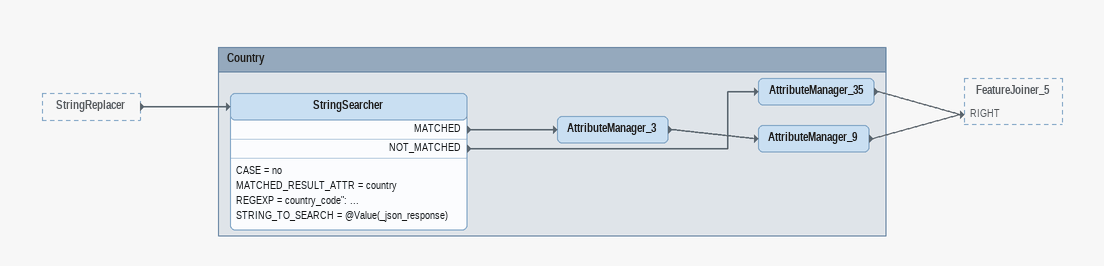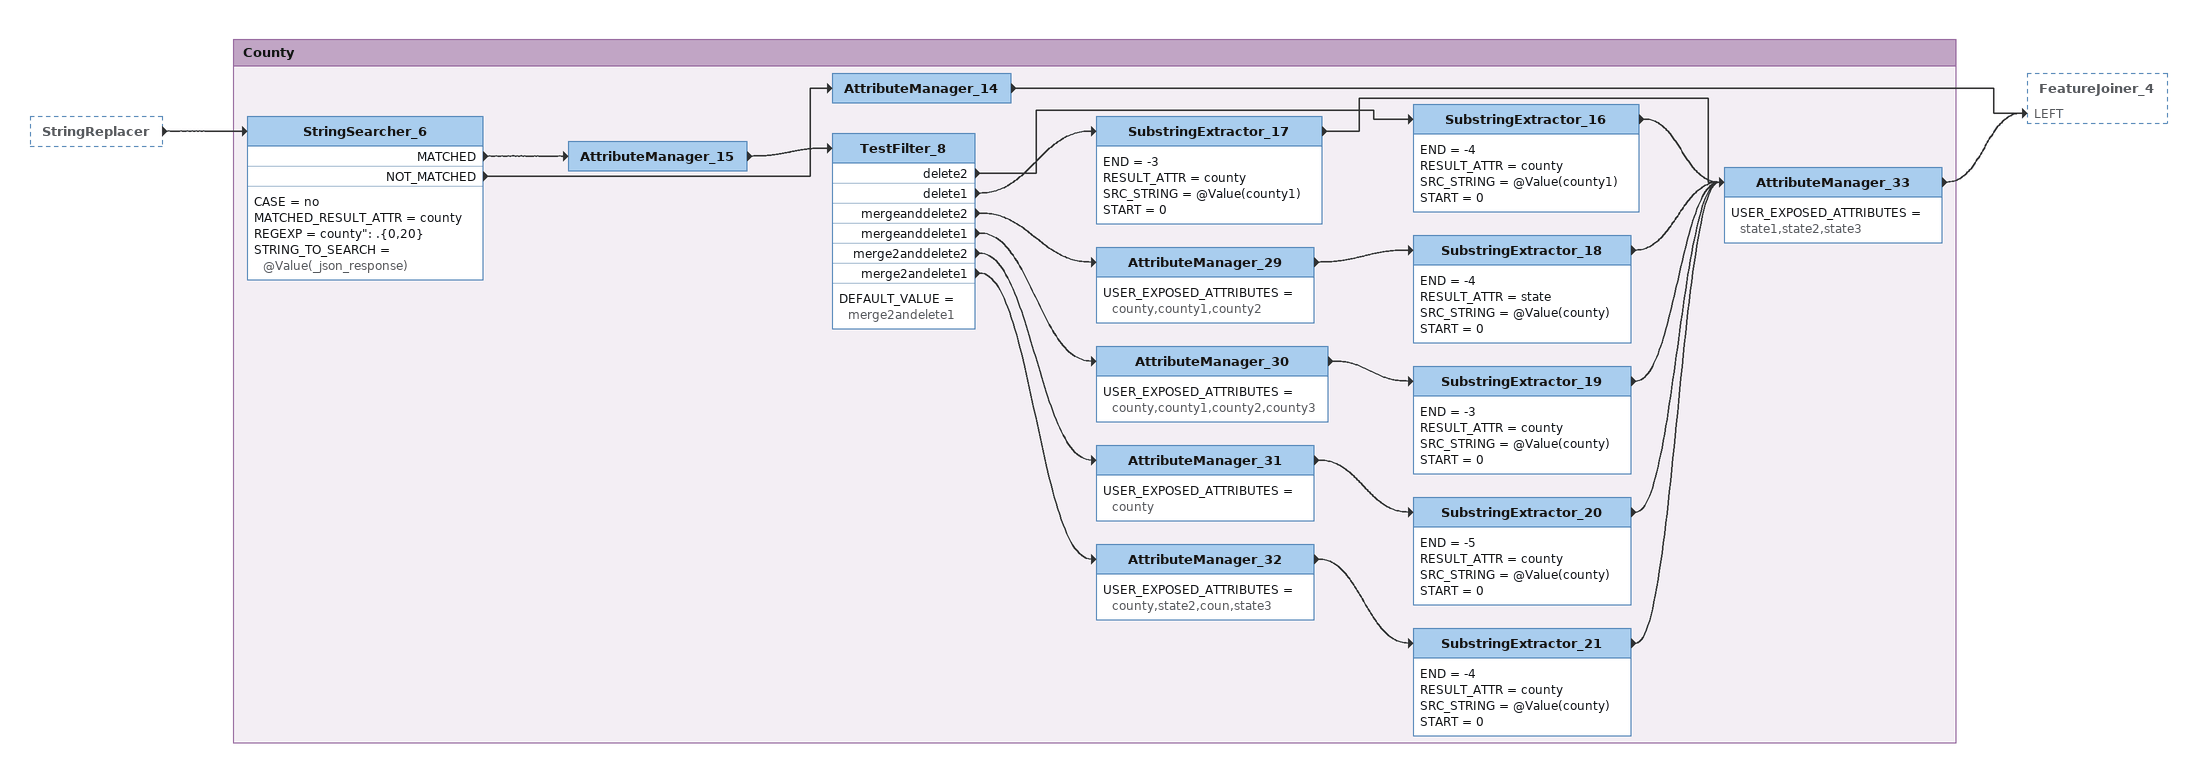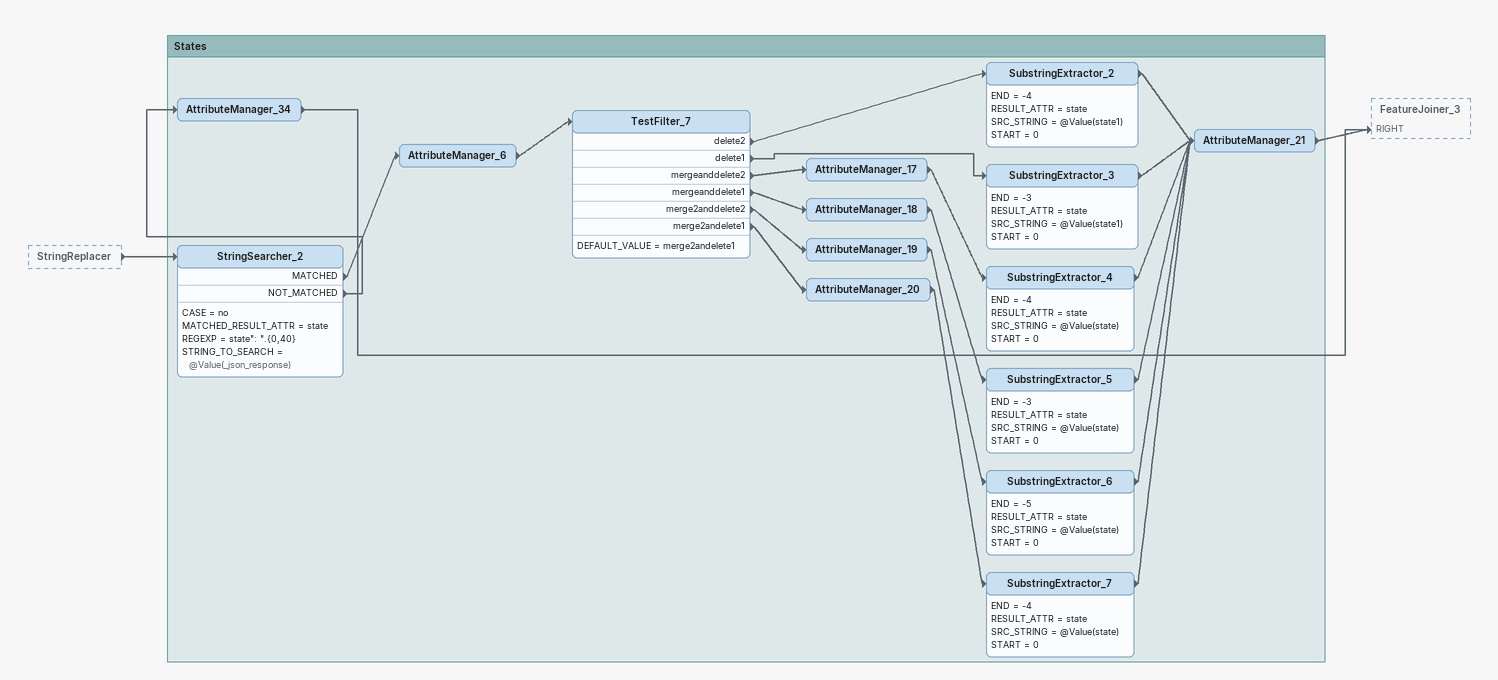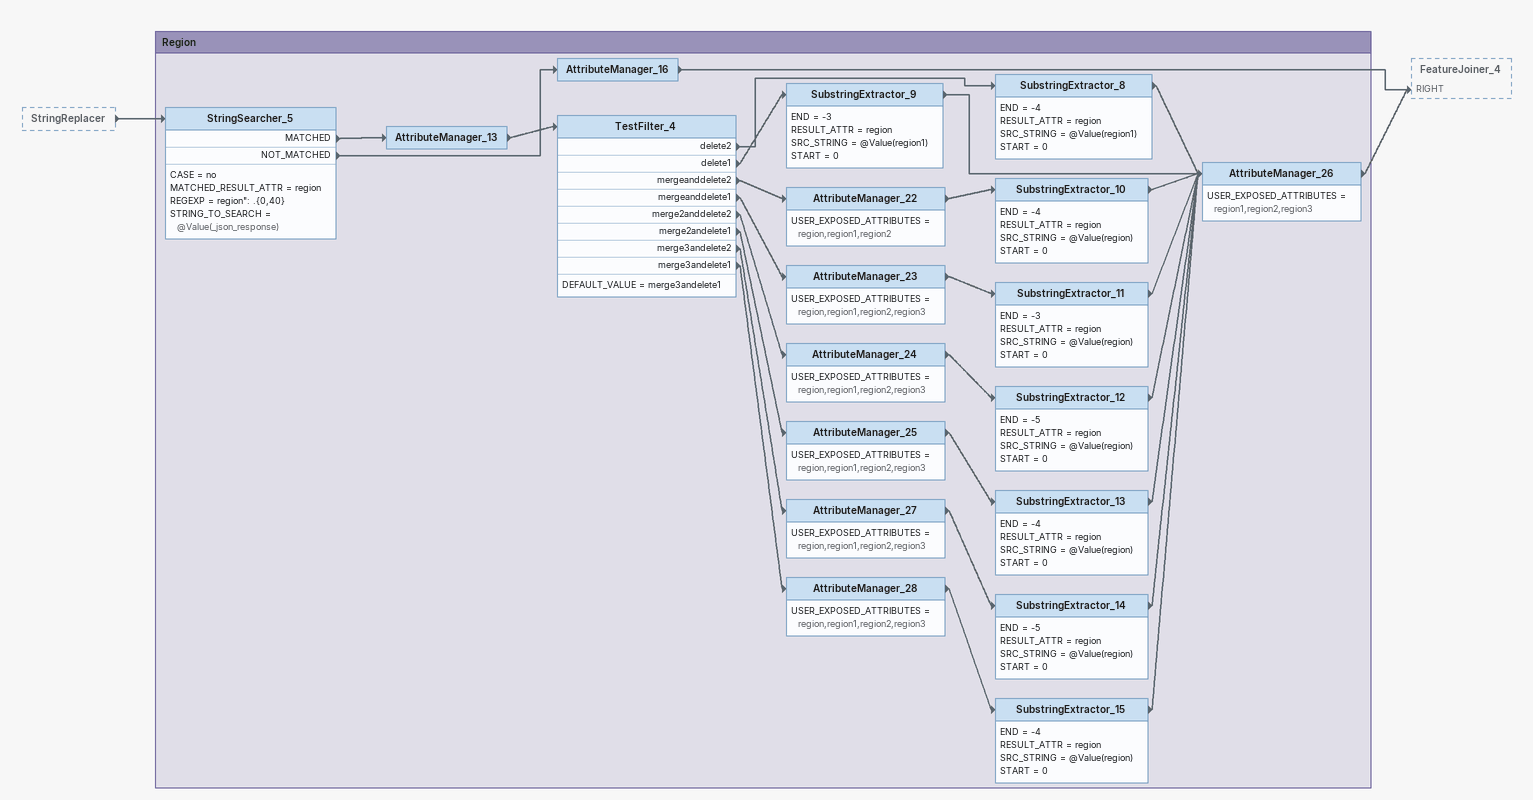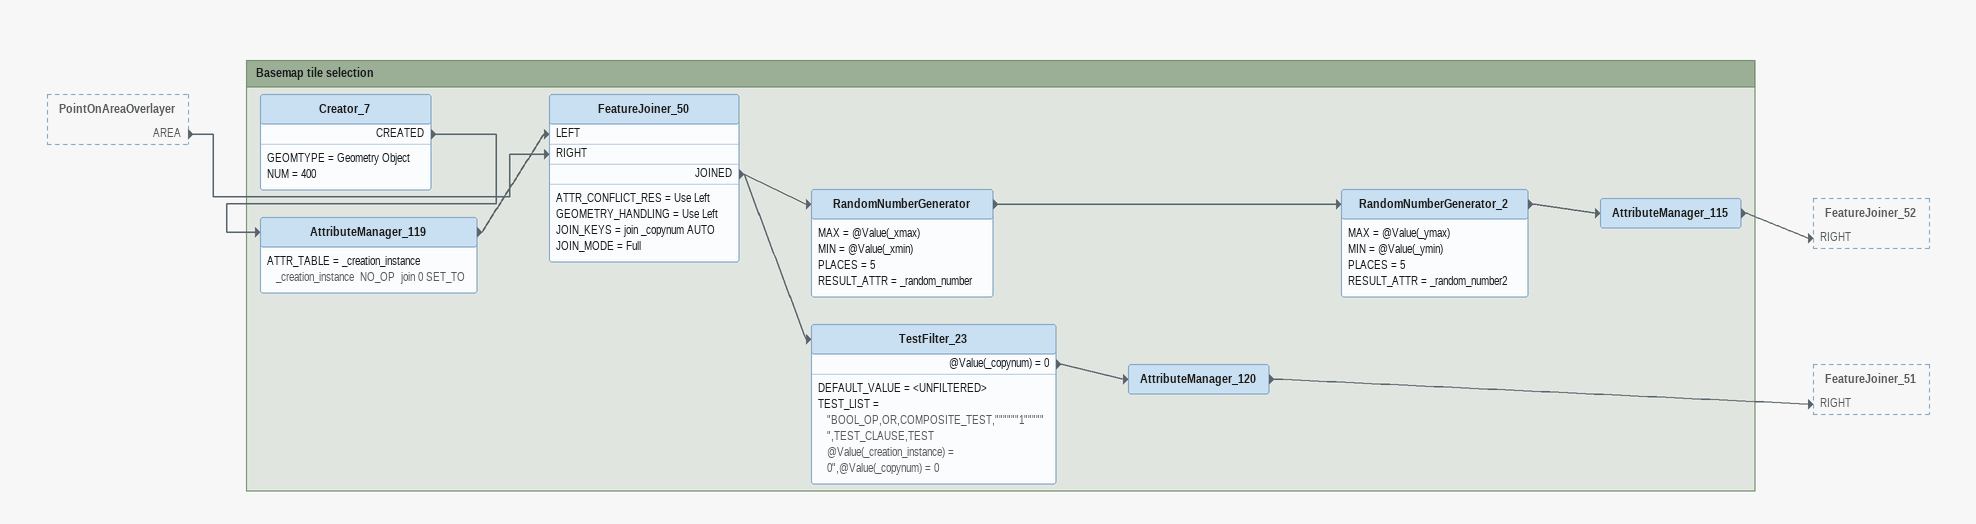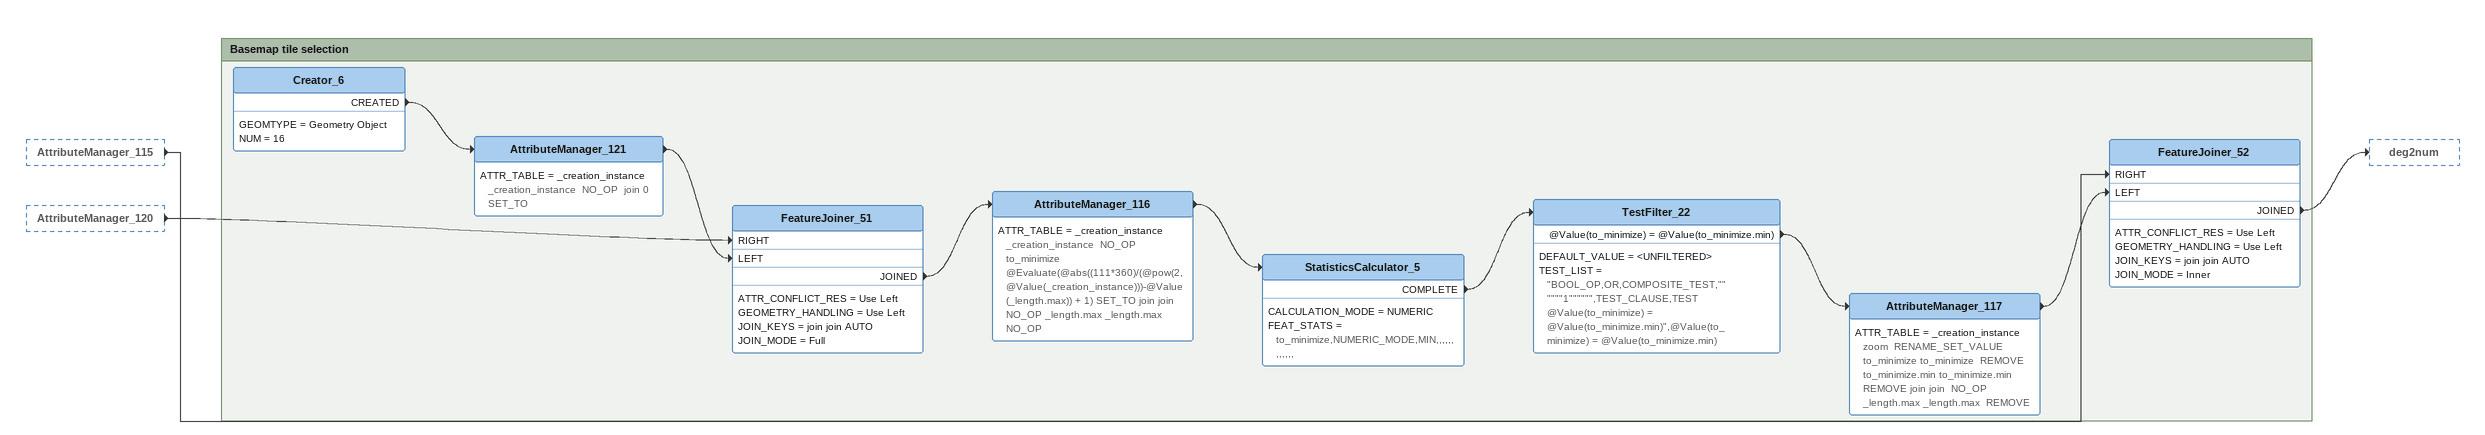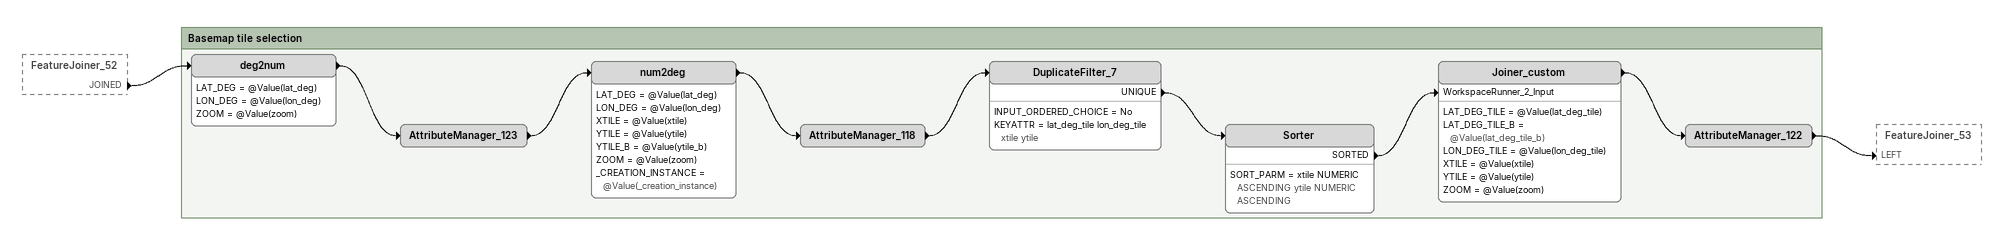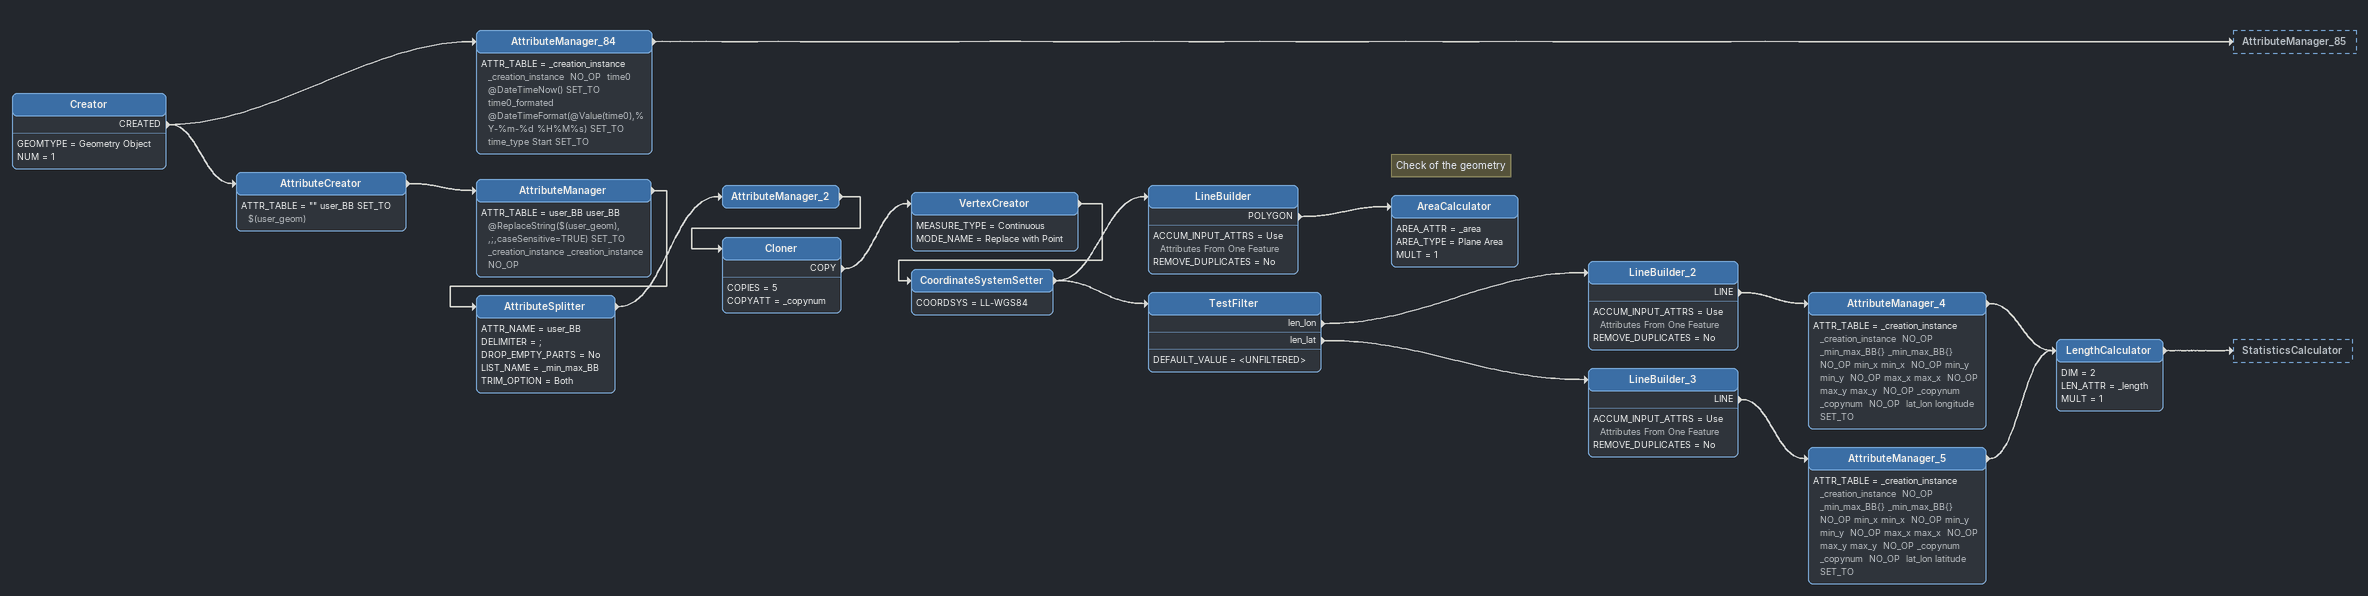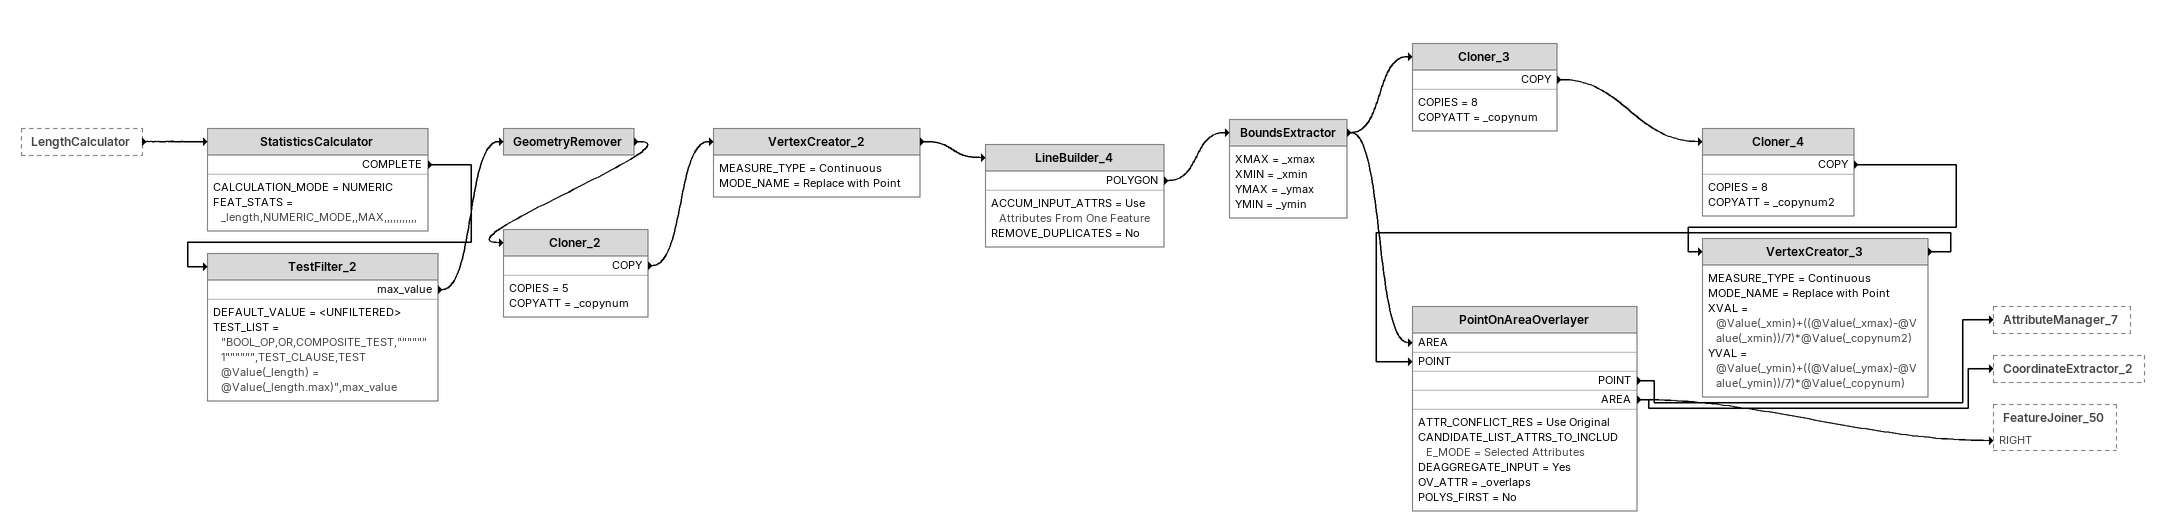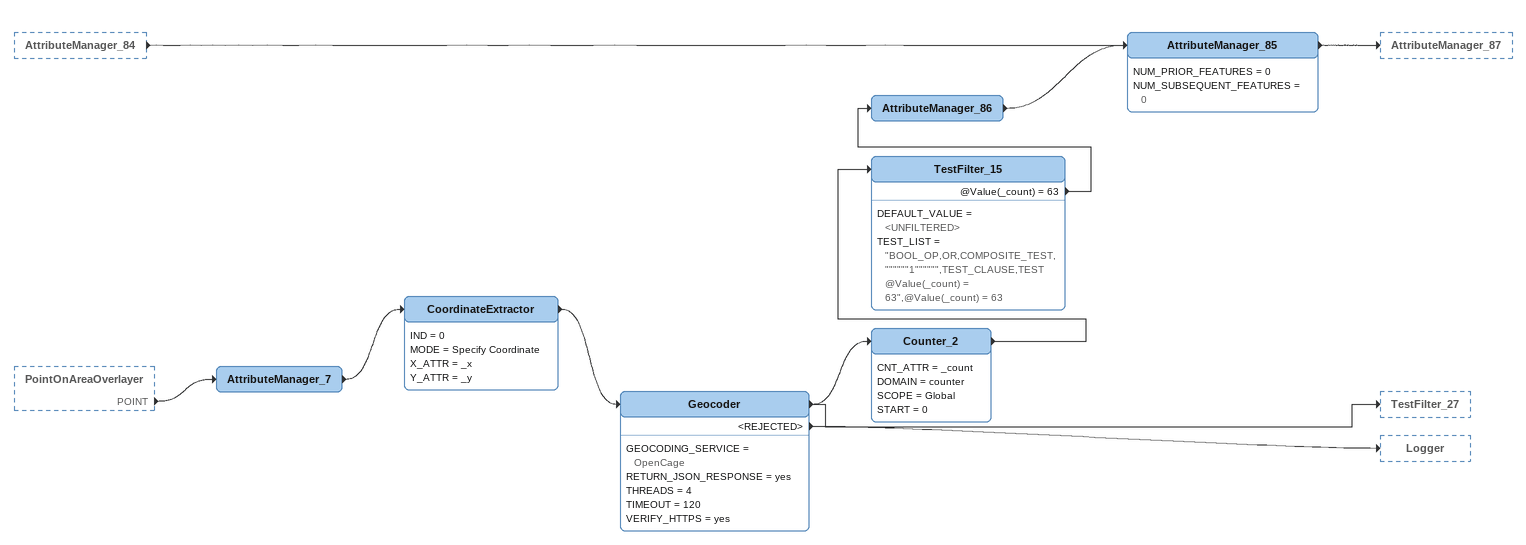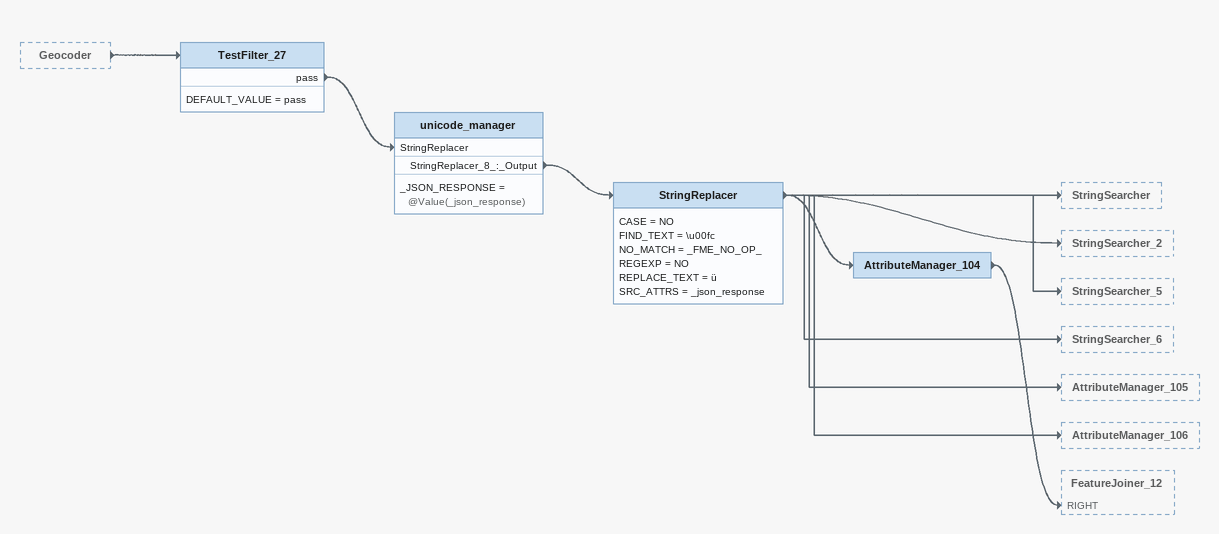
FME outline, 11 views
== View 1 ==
StringReplacer [outside]
    -> StringSearcher

Bookmark: Country
StringSearcher
    CASE = no
    MATCHED_RESULT_ATTR = country
    REGEXP = country_code": ...
    STRING_TO_SEARCH = @Value(_json_response)
    MATCHED -> AttributeManager_3
    NOT_MATCHED -> AttributeManager_35
AttributeManager_35
    -> FeatureJoiner_5 [RIGHT]
AttributeManager_3
    -> AttributeManager_9
AttributeManager_9
    -> FeatureJoiner_5 [RIGHT]

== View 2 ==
StringReplacer [outside]
    -> StringSearcher_6

Bookmark: County
StringSearcher_6
    CASE = no
    MATCHED_RESULT_ATTR = county
    REGEXP = county": .{0,20}
    STRING_TO_SEARCH = @Value(_json_response)
    MATCHED -> AttributeManager_15
    NOT_MATCHED -> AttributeManager_14
AttributeManager_14
    -> FeatureJoiner_4 [LEFT]
AttributeManager_15
    -> TestFilter_8
TestFilter_8
    DEFAULT_VALUE = merge2andelete1
    delete2 -> SubstringExtractor_16
    delete1 -> SubstringExtractor_17
    mergeanddelete2 -> AttributeManager_29
    mergeanddelete1 -> AttributeManager_30
    merge2anddelete2 -> AttributeManager_31
    merge2andelete1 -> AttributeManager_32
SubstringExtractor_16
    END = -4
    RESULT_ATTR = county
    SRC_STRING = @Value(county1)
    START = 0
    -> AttributeManager_33
SubstringExtractor_17
    END = -3
    RESULT_ATTR = county
    SRC_STRING = @Value(county1)
    START = 0
    -> AttributeManager_33
AttributeManager_29
    USER_EXPOSED_ATTRIBUTES = county,county1,county2
    -> SubstringExtractor_18
SubstringExtractor_18
    END = -4
    RESULT_ATTR = state
    SRC_STRING = @Value(county)
    START = 0
    -> AttributeManager_33
AttributeManager_30
    USER_EXPOSED_ATTRIBUTES = county,county1,county2,county3
    -> SubstringExtractor_19
SubstringExtractor_19
    END = -3
    RESULT_ATTR = county
    SRC_STRING = @Value(county)
    START = 0
    -> AttributeManager_33
AttributeManager_31
    USER_EXPOSED_ATTRIBUTES = county
    -> SubstringExtractor_20
SubstringExtractor_20
    END = -5
    RESULT_ATTR = county
    SRC_STRING = @Value(county)
    START = 0
    -> AttributeManager_33
AttributeManager_32
    USER_EXPOSED_ATTRIBUTES = county,state2,coun,state3
    -> SubstringExtractor_21
SubstringExtractor_21
    END = -4
    RESULT_ATTR = county
    SRC_STRING = @Value(county)
    START = 0
    -> AttributeManager_33
AttributeManager_33
    USER_EXPOSED_ATTRIBUTES = state1,state2,state3
    -> FeatureJoiner_4 [LEFT]

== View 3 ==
StringReplacer [outside]
    -> StringSearcher_2

Bookmark: States
StringSearcher_2
    CASE = no
    MATCHED_RESULT_ATTR = state
    REGEXP = state": ".{0,40}
    STRING_TO_SEARCH = @Value(_json_response)
    MATCHED -> AttributeManager_6
    NOT_MATCHED -> AttributeManager_34
AttributeManager_34
    -> FeatureJoiner_3 [RIGHT]
AttributeManager_6
    -> TestFilter_7
TestFilter_7
    DEFAULT_VALUE = merge2andelete1
    delete2 -> SubstringExtractor_2
    delete1 -> SubstringExtractor_3
    mergeanddelete2 -> AttributeManager_17
    mergeanddelete1 -> AttributeManager_18
    merge2anddelete2 -> AttributeManager_19
    merge2andelete1 -> AttributeManager_20
SubstringExtractor_2
    END = -4
    RESULT_ATTR = state
    SRC_STRING = @Value(state1)
    START = 0
    -> AttributeManager_21
SubstringExtractor_3
    END = -3
    RESULT_ATTR = state
    SRC_STRING = @Value(state1)
    START = 0
    -> AttributeManager_21
AttributeManager_17
    -> SubstringExtractor_4
SubstringExtractor_4
    END = -4
    RESULT_ATTR = state
    SRC_STRING = @Value(state)
    START = 0
    -> AttributeManager_21
AttributeManager_18
    -> SubstringExtractor_5
SubstringExtractor_5
    END = -3
    RESULT_ATTR = state
    SRC_STRING = @Value(state)
    START = 0
    -> AttributeManager_21
AttributeManager_19
    -> SubstringExtractor_6
SubstringExtractor_6
    END = -5
    RESULT_ATTR = state
    SRC_STRING = @Value(state)
    START = 0
    -> AttributeManager_21
AttributeManager_20
    -> SubstringExtractor_7
SubstringExtractor_7
    END = -4
    RESULT_ATTR = state
    SRC_STRING = @Value(state)
    START = 0
    -> AttributeManager_21
AttributeManager_21
    -> FeatureJoiner_3 [RIGHT]

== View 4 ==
StringReplacer [outside]
    -> StringSearcher_5

Bookmark: Region
StringSearcher_5
    CASE = no
    MATCHED_RESULT_ATTR = region
    REGEXP = region": .{0,40}
    STRING_TO_SEARCH = @Value(_json_response)
    MATCHED -> AttributeManager_13
    NOT_MATCHED -> AttributeManager_16
AttributeManager_16
    -> FeatureJoiner_4 [RIGHT]
AttributeManager_13
    -> TestFilter_4
TestFilter_4
    DEFAULT_VALUE = merge3andelete1
    delete2 -> SubstringExtractor_8
    delete1 -> SubstringExtractor_9
    mergeanddelete2 -> AttributeManager_22
    mergeanddelete1 -> AttributeManager_23
    merge2anddelete2 -> AttributeManager_24
    merge2andelete1 -> AttributeManager_25
    merge3andelete2 -> AttributeManager_27
    merge3andelete1 -> AttributeManager_28
SubstringExtractor_8
    END = -4
    RESULT_ATTR = region
    SRC_STRING = @Value(region1)
    START = 0
    -> AttributeManager_26
SubstringExtractor_9
    END = -3
    RESULT_ATTR = region
    SRC_STRING = @Value(region1)
    START = 0
    -> AttributeManager_26
AttributeManager_22
    USER_EXPOSED_ATTRIBUTES = region,region1,region2
    -> SubstringExtractor_10
SubstringExtractor_10
    END = -4
    RESULT_ATTR = region
    SRC_STRING = @Value(region)
    START = 0
    -> AttributeManager_26
AttributeManager_23
    USER_EXPOSED_ATTRIBUTES = region,region1,region2,region3
    -> SubstringExtractor_11
SubstringExtractor_11
    END = -3
    RESULT_ATTR = region
    SRC_STRING = @Value(region)
    START = 0
    -> AttributeManager_26
AttributeManager_24
    USER_EXPOSED_ATTRIBUTES = region,region1,region2,region3
    -> SubstringExtractor_12
SubstringExtractor_12
    END = -5
    RESULT_ATTR = region
    SRC_STRING = @Value(region)
    START = 0
    -> AttributeManager_26
AttributeManager_25
    USER_EXPOSED_ATTRIBUTES = region,region1,region2,region3
    -> SubstringExtractor_13
SubstringExtractor_13
    END = -4
    RESULT_ATTR = region
    SRC_STRING = @Value(region)
    START = 0
    -> AttributeManager_26
AttributeManager_27
    USER_EXPOSED_ATTRIBUTES = region,region1,region2,region3
    -> SubstringExtractor_14
SubstringExtractor_14
    END = -5
    RESULT_ATTR = region
    SRC_STRING = @Value(region)
    START = 0
    -> AttributeManager_26
AttributeManager_28
    USER_EXPOSED_ATTRIBUTES = region,region1,region2,region3
    -> SubstringExtractor_15
SubstringExtractor_15
    END = -4
    RESULT_ATTR = region
    SRC_STRING = @Value(region)
    START = 0
    -> AttributeManager_26
AttributeManager_26
    USER_EXPOSED_ATTRIBUTES = region1,region2,region3
    -> FeatureJoiner_4 [RIGHT]

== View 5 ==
PointOnAreaOverlayer [outside]
    AREA -> FeatureJoiner_50 [RIGHT]

Bookmark: Basemap tile selection
Creator_7
    GEOMTYPE = Geometry Object
    NUM = 400
    CREATED -> AttributeManager_119
AttributeManager_119
    ATTR_TABLE = _creation_instance _creation_instance  NO_OP  join 0 SET_TO
    -> FeatureJoiner_50 [LEFT]
FeatureJoiner_50
    ATTR_CONFLICT_RES = Use Left
    GEOMETRY_HANDLING = Use Left
    JOIN_KEYS = join _copynum AUTO
    JOIN_MODE = Full
    JOINED -> RandomNumberGenerator
    JOINED -> TestFilter_23
RandomNumberGenerator
    MAX = @Value(_xmax)
    MIN = @Value(_xmin)
    PLACES = 5
    RESULT_ATTR = _random_number
    -> RandomNumberGenerator_2
RandomNumberGenerator_2
    MAX = @Value(_ymax)
    MIN = @Value(_ymin)
    PLACES = 5
    RESULT_ATTR = _random_number2
    -> AttributeManager_115
AttributeManager_115
    -> FeatureJoiner_52 [RIGHT]
TestFilter_23
    DEFAULT_VALUE = <UNFILTERED>
    TEST_LIST = "BOOL_OP,OR,COMPOSITE_TEST,""""""1"""""",TEST_CLAUSE,TEST @Value(_creation_instance) = 0",@Value(_copynum) = 0
    @Value(_copynum) = 0 -> AttributeManager_120
AttributeManager_120
    -> FeatureJoiner_51 [RIGHT]

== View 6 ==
AttributeManager_115 [outside]
    -> FeatureJoiner_52 [RIGHT]
AttributeManager_120 [outside]
    -> FeatureJoiner_51 [RIGHT]

Bookmark: Basemap tile selection
Creator_6
    GEOMTYPE = Geometry Object
    NUM = 16
    CREATED -> AttributeManager_121
AttributeManager_121
    ATTR_TABLE = _creation_instance _creation_instance  NO_OP  join 0 SET_TO
    -> FeatureJoiner_51 [LEFT]
FeatureJoiner_51
    ATTR_CONFLICT_RES = Use Left
    GEOMETRY_HANDLING = Use Left
    JOIN_KEYS = join join AUTO
    JOIN_MODE = Full
    JOINED -> AttributeManager_116
AttributeManager_116
    ATTR_TABLE = _creation_instance _creation_instance  NO_OP  to_minimize @Evaluate(@abs((111*360)/(@pow(2,@Value(_creation_instance)))-@Value(_length.max)) + 1) SET_TO join join  NO_OP _length.max _length.max  NO_OP
    -> StatisticsCalculator_5
StatisticsCalculator_5
    CALCULATION_MODE = NUMERIC
    FEAT_STATS = to_minimize,NUMERIC_MODE,MIN,,,,,,,,,,,,
    COMPLETE -> TestFilter_22
TestFilter_22
    DEFAULT_VALUE = <UNFILTERED>
    TEST_LIST = "BOOL_OP,OR,COMPOSITE_TEST,""""""1"""""",TEST_CLAUSE,TEST @Value(to_minimize) = @Value(to_minimize.min)",@Value(to_minimize) = @Value(to_minimize.min)
    @Value(to_minimize) = @Value(to_minimize.min) -> AttributeManager_117
AttributeManager_117
    ATTR_TABLE = _creation_instance zoom  RENAME_SET_VALUE to_minimize to_minimize  REMOVE to_minimize.min to_minimize.min  REMOVE join join  NO_OP _length.max _length.max  REMOVE
    -> FeatureJoiner_52 [LEFT]
FeatureJoiner_52
    ATTR_CONFLICT_RES = Use Left
    GEOMETRY_HANDLING = Use Left
    JOIN_KEYS = join join AUTO
    JOIN_MODE = Inner
    JOINED -> deg2num

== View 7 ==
FeatureJoiner_52 [outside]
    JOINED -> deg2num

Bookmark: Basemap tile selection
deg2num
    LAT_DEG = @Value(lat_deg)
    LON_DEG = @Value(lon_deg)
    ZOOM = @Value(zoom)
    -> AttributeManager_123
AttributeManager_123
    -> num2deg
num2deg
    LAT_DEG = @Value(lat_deg)
    LON_DEG = @Value(lon_deg)
    XTILE = @Value(xtile)
    YTILE = @Value(ytile)
    YTILE_B = @Value(ytile_b)
    ZOOM = @Value(zoom)
    _CREATION_INSTANCE = @Value(_creation_instance)
    -> AttributeManager_118
AttributeManager_118
    -> DuplicateFilter_7
DuplicateFilter_7
    INPUT_ORDERED_CHOICE = No
    KEYATTR = lat_deg_tile lon_deg_tile xtile ytile
    UNIQUE -> Sorter
Sorter
    SORT_PARM = xtile NUMERIC ASCENDING ytile NUMERIC ASCENDING
    SORTED -> Joiner_custom [WorkspaceRunner_2_Input]
Joiner_custom
    LAT_DEG_TILE = @Value(lat_deg_tile)
    LAT_DEG_TILE_B = @Value(lat_deg_tile_b)
    LON_DEG_TILE = @Value(lon_deg_tile)
    XTILE = @Value(xtile)
    YTILE = @Value(ytile)
    ZOOM = @Value(zoom)
    -> AttributeManager_122
AttributeManager_122
    -> FeatureJoiner_53 [LEFT]

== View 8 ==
Creator
    GEOMTYPE = Geometry Object
    NUM = 1
    CREATED -> AttributeCreator
    CREATED -> AttributeManager_84
AttributeManager_84
    ATTR_TABLE = _creation_instance _creation_instance  NO_OP  time0 @DateTimeNow() SET_TO  time0_formated @DateTimeFormat(@Value(time0),%Y-%m-%d %H%M%s) SET_TO  time_type Start SET_TO
    -> AttributeManager_85
AttributeCreator
    ATTR_TABLE = "" user_BB SET_TO $(user_geom)
    -> AttributeManager
AttributeManager
    ATTR_TABLE = user_BB user_BB @ReplaceString($(user_geom), ,;,caseSensitive=TRUE) SET_TO _creation_instance _creation_instance  NO_OP
    -> AttributeSplitter
AttributeSplitter
    ATTR_NAME = user_BB
    DELIMITER = ;
    DROP_EMPTY_PARTS = No
    LIST_NAME = _min_max_BB
    TRIM_OPTION = Both
    -> AttributeManager_2
AttributeManager_2
    -> Cloner
Cloner
    COPIES = 5
    COPYATT = _copynum
    COPY -> VertexCreator
VertexCreator
    MEASURE_TYPE = Continuous
    MODE_NAME = Replace with Point
    -> CoordinateSystemSetter
CoordinateSystemSetter
    COORDSYS = LL-WGS84
    -> LineBuilder
    -> TestFilter
LineBuilder
    ACCUM_INPUT_ATTRS = Use Attributes From One Feature
    REMOVE_DUPLICATES = No
    POLYGON -> AreaCalculator
Note: Check of the geometry
AreaCalculator
    AREA_ATTR = _area
    AREA_TYPE = Plane Area
    MULT = 1
TestFilter
    DEFAULT_VALUE = <UNFILTERED>
    len_lon -> LineBuilder_2
    len_lat -> LineBuilder_3
LineBuilder_2
    ACCUM_INPUT_ATTRS = Use Attributes From One Feature
    REMOVE_DUPLICATES = No
    LINE -> AttributeManager_4
AttributeManager_4
    ATTR_TABLE = _creation_instance _creation_instance  NO_OP _min_max_BB{} _min_max_BB{}  NO_OP min_x min_x  NO_OP min_y min_y  NO_OP max_x max_x  NO_OP max_y max_y  NO_OP _copynum _copynum  NO_OP  lat_lon longitude SET_TO
    -> LengthCalculator
LineBuilder_3
    ACCUM_INPUT_ATTRS = Use Attributes From One Feature
    REMOVE_DUPLICATES = No
    LINE -> AttributeManager_5
AttributeManager_5
    ATTR_TABLE = _creation_instance _creation_instance  NO_OP _min_max_BB{} _min_max_BB{}  NO_OP min_x min_x  NO_OP min_y min_y  NO_OP max_x max_x  NO_OP max_y max_y  NO_OP _copynum _copynum  NO_OP  lat_lon latitude SET_TO
    -> LengthCalculator
LengthCalculator
    DIM = 2
    LEN_ATTR = _length
    MULT = 1
    -> StatisticsCalculator

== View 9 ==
LengthCalculator [outside]
    -> StatisticsCalculator
StatisticsCalculator
    CALCULATION_MODE = NUMERIC
    FEAT_STATS = _length,NUMERIC_MODE,,MAX,,,,,,,,,,,
    COMPLETE -> TestFilter_2
TestFilter_2
    DEFAULT_VALUE = <UNFILTERED>
    TEST_LIST = "BOOL_OP,OR,COMPOSITE_TEST,""""""1"""""",TEST_CLAUSE,TEST @Value(_length) = @Value(_length.max)",max_value
    max_value -> GeometryRemover
GeometryRemover
    -> Cloner_2
Cloner_2
    COPIES = 5
    COPYATT = _copynum
    COPY -> VertexCreator_2
VertexCreator_2
    MEASURE_TYPE = Continuous
    MODE_NAME = Replace with Point
    -> LineBuilder_4
LineBuilder_4
    ACCUM_INPUT_ATTRS = Use Attributes From One Feature
    REMOVE_DUPLICATES = No
    POLYGON -> BoundsExtractor
BoundsExtractor
    XMAX = _xmax
    XMIN = _xmin
    YMAX = _ymax
    YMIN = _ymin
    -> Cloner_3
    -> PointOnAreaOverlayer [AREA]
Cloner_3
    COPIES = 8
    COPYATT = _copynum
    COPY -> Cloner_4
Cloner_4
    COPIES = 8
    COPYATT = _copynum2
    COPY -> VertexCreator_3
VertexCreator_3
    MEASURE_TYPE = Continuous
    MODE_NAME = Replace with Point
    XVAL = @Value(_xmin)+((@Value(_xmax)-@Value(_xmin))/7)*@Value(_copynum2)
    YVAL = @Value(_ymin)+((@Value(_ymax)-@Value(_ymin))/7)*@Value(_copynum)
    -> PointOnAreaOverlayer [POINT]
PointOnAreaOverlayer
    ATTR_CONFLICT_RES = Use Original
    CANDIDATE_LIST_ATTRS_TO_INCLUDE_MODE = Selected Attributes
    DEAGGREGATE_INPUT = Yes
    OV_ATTR = _overlaps
    POLYS_FIRST = No
    POINT -> AttributeManager_7
    AREA -> CoordinateExtractor_2
    AREA -> FeatureJoiner_50 [RIGHT]

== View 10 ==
AttributeManager_84 [outside]
    -> AttributeManager_85
PointOnAreaOverlayer [outside]
    POINT -> AttributeManager_7
AttributeManager_7
    -> CoordinateExtractor
CoordinateExtractor
    IND = 0
    MODE = Specify Coordinate
    X_ATTR = _x
    Y_ATTR = _y
    -> Geocoder
Geocoder
    GEOCODING_SERVICE = OpenCage
    RETURN_JSON_RESPONSE = yes
    THREADS = 4
    TIMEOUT = 120
    VERIFY_HTTPS = yes
    -> TestFilter_27
    -> Counter_2
    <REJECTED> -> Logger
Counter_2
    CNT_ATTR = _count
    DOMAIN = counter
    SCOPE = Global
    START = 0
    -> TestFilter_15
TestFilter_15
    DEFAULT_VALUE = <UNFILTERED>
    TEST_LIST = "BOOL_OP,OR,COMPOSITE_TEST,""""""1"""""",TEST_CLAUSE,TEST @Value(_count) = 63",@Value(_count) = 63
    @Value(_count) = 63 -> AttributeManager_86
AttributeManager_86
    -> AttributeManager_85
AttributeManager_85
    NUM_PRIOR_FEATURES = 0
    NUM_SUBSEQUENT_FEATURES = 0
    -> AttributeManager_87

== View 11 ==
Geocoder [outside]
    -> TestFilter_27
TestFilter_27
    DEFAULT_VALUE = pass
    pass -> unicode_manager [StringReplacer]
unicode_manager
    _JSON_RESPONSE = @Value(_json_response)
    StringReplacer_8_:_Output -> StringReplacer
StringReplacer
    CASE = NO
    FIND_TEXT = \u00fc
    NO_MATCH = _FME_NO_OP_
    REGEXP = NO
    REPLACE_TEXT = ü
    SRC_ATTRS = _json_response
    -> StringSearcher
    -> StringSearcher_2
    -> StringSearcher_5
    -> StringSearcher_6
    -> AttributeManager_104
    -> AttributeManager_105
    -> AttributeManager_106
AttributeManager_104
    -> FeatureJoiner_12 [RIGHT]
